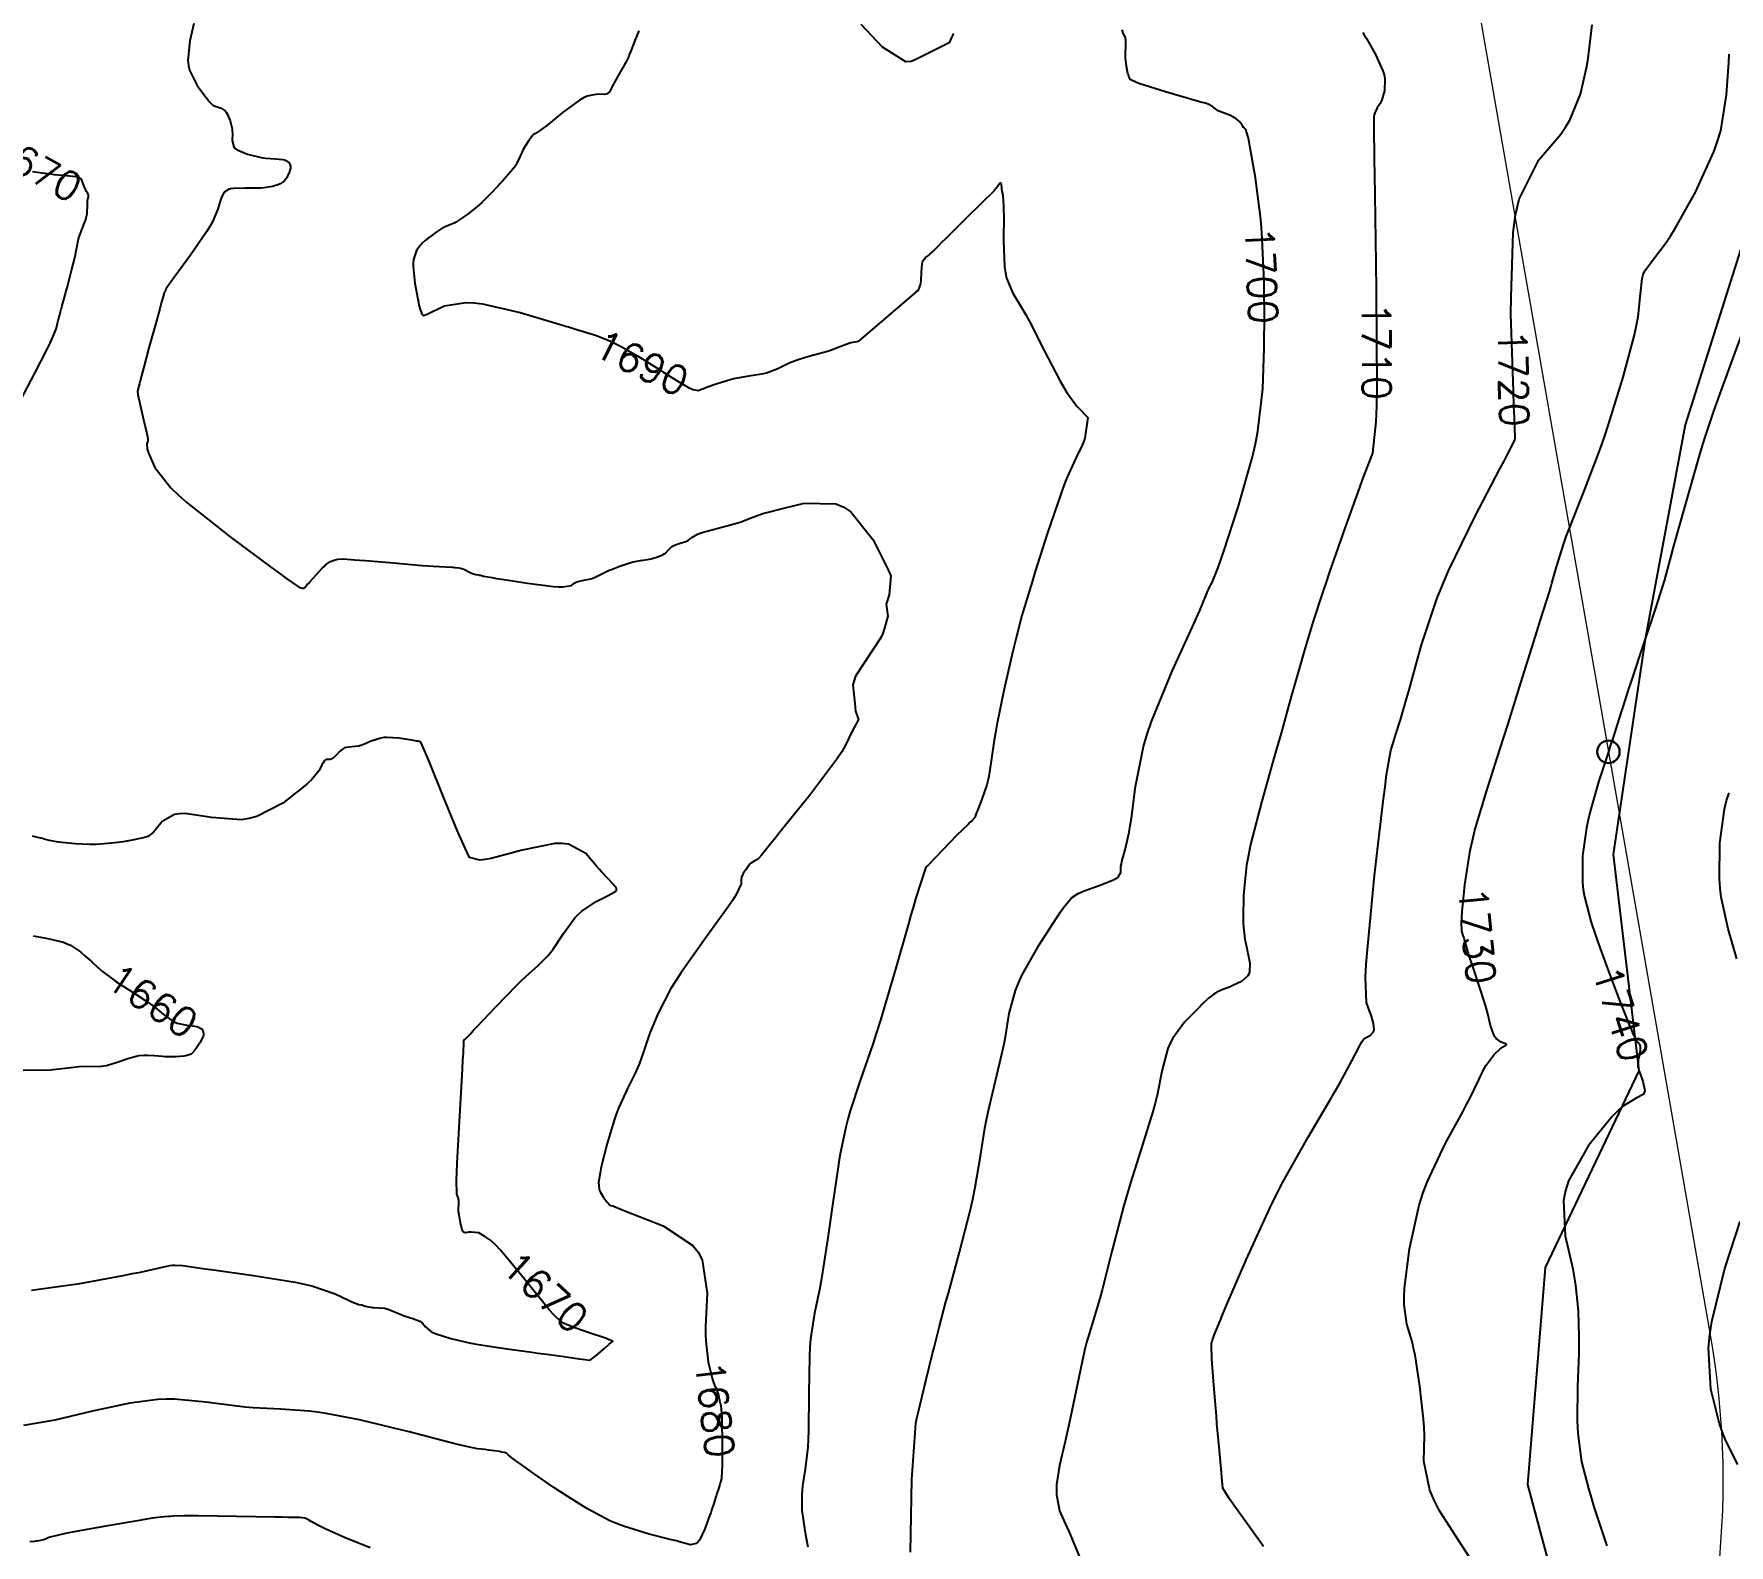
# Model space of a CAD drawing. Header units: metres. Extents: x 837477 to 838477, y 1189014 to 1191014.
# Drawn here: x 837882.6 to 838108.3, y 1190212.8 to 1190414 of the extents above; entities that cross this region are included whole.
import ezdxf

# ---------------------------------------------------------------- set-up
doc = ezdxf.new("R2010")
doc.units = ezdxf.units.M
doc.header["$LTSCALE"] = 0.3
doc.layers.add('COTAS 10', color=1, linetype='Continuous')
doc.layers.add('LINEA_DE_CEROS', color=61, linetype='Continuous')
doc.layers.add('Linea_Tendencia', color=51, linetype='Continuous', lineweight=20)
doc.layers.add('PTOBLIGADO', color=90, linetype='Continuous', lineweight=30)
doc.styles.get("Standard").update_dxf_attribs({"font": 'simplex.shx'})

msp = doc.modelspace()

# ---------------------------------------------------------------- linework, layer by layer
at = {"layer": 'COTAS 10'}
for points, elevation in [([(837903.917, 1190415.369), (837903.359, 1190413.07), (837903.125, 1190410.456), (837903.2, 1190409.795), (837903.336, 1190409.162), (837904.334, 1190407.104), (837905.505, 1190405.565), (837905.75, 1190405.258), (837905.962, 1190405.004), (837906.442, 1190404.52), (837906.766, 1190404.367), (837906.879, 1190404.322), (837907.002, 1190404.277), (837907.53, 1190404.102), (837908.076, 1190403.734), (837908.211, 1190403.567), (837908.338, 1190403.371), (837908.738, 1190402.427), (837908.993, 1190401.336), (837909.029, 1190401.047), (837909.05, 1190400.763), (837909.001, 1190399.788), (837909.225, 1190398.939), (837909.418, 1190398.736), (837909.669, 1190398.546), (837911.046, 1190397.973), (837912.681, 1190397.582), (837913.093, 1190397.506), (837913.487, 1190397.446), (837914.765, 1190397.345), (837915.753, 1190397.262), (837915.965, 1190397.212), (837916.15, 1190397.151), (837916.595, 1190396.831), (837916.76, 1190396.39), (837916.769, 1190396.252), (837916.762, 1190396.107), (837916.604, 1190395.528), (837916.341, 1190394.973), (837916.268, 1190394.843), (837916.195, 1190394.725), (837915.931, 1190394.384), (837915.533, 1190394.114), (837915.376, 1190394.04), (837915.199, 1190393.966), (837914.388, 1190393.7), (837913.254, 1190393.502), (837912.872, 1190393.47), (837912.462, 1190393.448), (837910.736, 1190393.454), (837909.135, 1190393.409), (837908.802, 1190393.355), (837908.518, 1190393.283), (837907.894, 1190392.874), (837907.586, 1190392.212), (837907.502, 1190391.981), (837907.418, 1190391.729), (837907.119, 1190390.646), (837906.377, 1190388.97), (837906.014, 1190388.345), (837905.582, 1190387.65), (837903.453, 1190384.556), (837901.387, 1190381.697), (837900.995, 1190381.149), (837900.68, 1190380.708), (837900.195, 1190379.996), (837900.197, 1190379.965), (837900.191, 1190379.953), (837900.181, 1190379.939), (837900.12, 1190379.877), (837900.023, 1190379.703), (837899.992, 1190379.619), (837899.958, 1190379.519), (837899.816, 1190379.025), (837899.576, 1190378.139), (837899.48, 1190377.791), (837899.371, 1190377.398), (837898.871, 1190375.61), (837898.274, 1190373.457), (837898.104, 1190372.835), (837897.933, 1190372.202), (837897.298, 1190369.82), (837896.77, 1190367.81), (837896.665, 1190367.411), (837896.579, 1190367.08), (837896.418, 1190366.452), (837896.465, 1190365.962), (837896.509, 1190365.719), (837896.566, 1190365.428), (837896.887, 1190363.985), (837897.255, 1190362.432), (837897.343, 1190362.071), (837897.424, 1190361.74), (837897.666, 1190360.793), (837897.788, 1190360.129), (837897.793, 1190359.975), (837897.786, 1190359.836), (837897.659, 1190359.442), (837897.692, 1190358.772), (837897.786, 1190358.458), (837897.917, 1190358.088), (837898.697, 1190356.29), (837900.855, 1190353.555), (837901.854, 1190352.595), (837903.028, 1190351.548), (837908.721, 1190347.033), (837914.293, 1190342.906), (837915.392, 1190342.103), (837916.297, 1190341.447), (837917.962, 1190340.304), (837918.321, 1190340.194), (837918.404, 1190340.19), (837918.479, 1190340.196), (837918.69, 1190340.313), (837919.011, 1190340.681), (837919.155, 1190340.846), (837919.324, 1190341.038), (837920.134, 1190341.958), (837921.025, 1190342.902), (837921.245, 1190343.109), (837921.453, 1190343.292), (837922.109, 1190343.755), (837922.725, 1190343.996), (837922.908, 1190344.039), (837923.097, 1190344.072), (837923.823, 1190344.104), (837925.31, 1190343.999), (837925.979, 1190343.946), (837926.758, 1190343.882), (837930.502, 1190343.562), (837934.283, 1190343.243), (837935.087, 1190343.18), (837935.785, 1190343.128), (837937.428, 1190343.029), (837938.275, 1190342.995), (837938.471, 1190342.983), (837938.651, 1190342.971), (837939.16, 1190342.917), (837939.578, 1190342.813), (837939.7, 1190342.769), (837939.825, 1190342.717), (837940.767, 1190342.233), (837940.891, 1190342.182), (837941.012, 1190342.138), (837941.428, 1190342.037), (837941.829, 1190341.971), (837941.941, 1190341.948), (837942.053, 1190341.924), (837942.462, 1190341.823), (837943.613, 1190341.609), (837944.193, 1190341.513), (837944.887, 1190341.402), (837948.336, 1190340.871), (837951.778, 1190340.441), (837952.466, 1190340.393), (837953.04, 1190340.377), (837954.157, 1190340.578), (837954.64, 1190340.929), (837954.814, 1190341.007), (837955.005, 1190341.077), (837955.839, 1190341.263), (837956.755, 1190341.459), (837956.997, 1190341.535), (837957.234, 1190341.62), (837958.05, 1190342.009), (837958.922, 1190342.459), (837959.194, 1190342.583), (837959.479, 1190342.707), (837960.621, 1190343.155), (837961.79, 1190343.537), (837962.093, 1190343.62), (837962.386, 1190343.693), (837963.371, 1190343.876), (837964.277, 1190344.021), (837964.522, 1190344.071), (837964.763, 1190344.125), (837965.612, 1190344.357), (837966.345, 1190344.66), (837966.514, 1190344.76), (837966.668, 1190344.867), (837967.102, 1190345.309), (837967.542, 1190345.741), (837967.7, 1190345.841), (837967.875, 1190345.933), (837968.637, 1190346.193), (837969.4, 1190346.436), (837969.576, 1190346.517), (837969.735, 1190346.604), (837970.181, 1190346.967), (837970.931, 1190347.402), (837971.282, 1190347.535), (837971.695, 1190347.673), (837973.705, 1190348.214), (837975.831, 1190348.769), (837976.316, 1190348.914), (837976.758, 1190349.057), (837977.981, 1190349.543), (837979.645, 1190350.131), (837980.364, 1190350.336), (837981.195, 1190350.561), (837985.131, 1190351.528), (837989.383, 1190351.439), (837990.414, 1190350.998), (837991.381, 1190350.376), (837994.345, 1190346.626), (837996.319, 1190342.637), (837996.662, 1190341.864), (837996.477, 1190339.313), (837996.052, 1190338.075), (837996.302, 1190336.459), (837995.778, 1190334.755), (837995.604, 1190334.187), (837995.385, 1190333.663), (837991.999, 1190328.476), (837991.814, 1190327.895), (837991.647, 1190327.332), (837991.876, 1190324.853), (837991.973, 1190323.837), (837992.36, 1190322.725), (837991.49, 1190321.08), (837990.624, 1190319.226), (837990.139, 1190318.401), (837989.499, 1190317.427), (837985.894, 1190312.655), (837982.1, 1190307.93), (837981.34, 1190306.985), (837980.707, 1190306.198), (837979.467, 1190304.666), (837979.063, 1190304.233), (837978.955, 1190304.139), (837978.849, 1190304.055), (837978.483, 1190303.843), (837978.149, 1190303.659), (837978.063, 1190303.593), (837977.981, 1190303.52), (837977.711, 1190303.201), (837977.455, 1190302.828), (837977.383, 1190302.72), (837977.309, 1190302.611), (837977.038, 1190302.204), (837976.824, 1190301.74), (837976.787, 1190301.595), (837976.759, 1190301.443), (837976.739, 1190300.835), (837976.043, 1190299.332), (837975.589, 1190298.616), (837975.021, 1190297.77), (837972.027, 1190293.63), (837968.788, 1190289.062), (837968.066, 1190287.946), (837967.419, 1190286.894), (837965.714, 1190283.63), (837964.67, 1190281.094), (837964.44, 1190280.5), (837964.236, 1190279.953), (837963.713, 1190278.37), (837963.177, 1190276.861), (837962.965, 1190276.36), (837962.726, 1190275.823), (837961.63, 1190273.588), (837960.438, 1190270.967), (837960.138, 1190270.188), (837959.851, 1190269.386), (837958.923, 1190266.295), (837958.235, 1190263.522), (837958.1, 1190262.92), (837957.988, 1190262.39), (837957.784, 1190261.077), (837957.856, 1190260.257), (837957.918, 1190260.038), (837957.999, 1190259.823), (837958.443, 1190259.076), (837958.909, 1190258.489), (837959.003, 1190258.375), (837959.081, 1190258.281), (837959.239, 1190258.117), (837959.339, 1190258.077), (837959.381, 1190258.061), (837959.43, 1190258.043), (837959.657, 1190257.964), (837960.851, 1190257.499), (837961.508, 1190257.238), (837962.308, 1190256.921), (837966.376, 1190255.299), (837970.314, 1190252.717), (837971.032, 1190251.795), (837971.587, 1190250.782), (837972.247, 1190246.376), (837972.025, 1190241.935), (837972.025, 1190241.608), (837972.025, 1190240.901), (837972.051, 1190239.951), (837972.366, 1190237.227), (837972.803, 1190235.409), (837972.905, 1190235.03), (837972.999, 1190234.706), (837973.272, 1190233.986), (837973.476, 1190233.58), (837973.526, 1190233.454), (837973.574, 1190233.322), (837973.723, 1190232.793), (837973.853, 1190232.234), (837973.923, 1190231.932), (837974.045, 1190231.402), (837974.147, 1190230.337), (837974.168, 1190229.85), (837974.186, 1190229.28), (837974.227, 1190226.526), (837974.227, 1190223.78), (837974.219, 1190223.214), (837974.208, 1190222.734), (837974.139, 1190221.702), (837974.022, 1190221.197), (837973.982, 1190221.049), (837973.937, 1190220.896), (837973.745, 1190220.314), (837973.524, 1190219.667), (837973.462, 1190219.473), (837973.399, 1190219.274), (837973.165, 1190218.502), (837972.832, 1190217.47), (837972.706, 1190217.106), (837972.566, 1190216.709), (837971.936, 1190214.995), (837971.2, 1190213.489), (837970.992, 1190213.224), (837970.782, 1190213.024), (837970.009, 1190212.848), (837968.688, 1190213.221), (837968.133, 1190213.366), (837967.495, 1190213.53), (837964.504, 1190214.275), (837961.088, 1190215.325), (837960.181, 1190215.681), (837959.291, 1190216.065), (837956.219, 1190217.69), (837953.345, 1190219.494), (837952.58, 1190219.993), (837951.828, 1190220.49), (837949.223, 1190222.281), (837947.168, 1190223.754), (837946.763, 1190224.051), (837946.428, 1190224.3), (837945.81, 1190224.8), (837945.63, 1190224.965), (837945.571, 1190225.002), (837945.509, 1190225.036), (837945.251, 1190225.13), (837944.877, 1190225.208), (837944.742, 1190225.231), (837944.593, 1190225.256), (837943.94, 1190225.352), (837943.142, 1190225.46), (837942.901, 1190225.492), (837942.651, 1190225.526), (837941.679, 1190225.653), (837940.203, 1190225.935), (837939.636, 1190226.065), (837939.001, 1190226.219), (837936.134, 1190226.961), (837932.555, 1190227.888), (837931.472, 1190228.158), (837930.347, 1190228.433), (837925.951, 1190229.473), (837921.513, 1190230.351), (837920.363, 1190230.523), (837919.246, 1190230.665), (837915.5, 1190230.924), (837911.822, 1190231.101), (837910.749, 1190231.193), (837909.653, 1190231.302), (837905.5, 1190231.848), (837901.328, 1190232.235), (837900.221, 1190232.243), (837899.134, 1190232.21), (837895.383, 1190231.732), (837891.65, 1190230.918), (837890.575, 1190230.673), (837889.481, 1190230.419), (837885.383, 1190229.429), (837881.22, 1190228.727)], 1680), ([(837963.137, 1190414.407), (837962.625, 1190413.133), (837962.117, 1190411.838), (837962.009, 1190411.566), (837961.916, 1190411.33), (837961.7, 1190410.789), (837961.447, 1190410.283), (837961.331, 1190410.07), (837961.194, 1190409.825), (837960.534, 1190408.677), (837959.862, 1190407.494), (837959.718, 1190407.228), (837959.592, 1190406.988), (837959.291, 1190406.344), (837958.93, 1190405.999), (837958.766, 1190405.949), (837958.575, 1190405.918), (837957.656, 1190405.968), (837956.266, 1190405.695), (837955.778, 1190405.461), (837955.245, 1190405.157), (837952.947, 1190403.484), (837950.827, 1190401.772), (837950.405, 1190401.444), (837950.056, 1190401.178), (837949.394, 1190400.743), (837949.138, 1190400.586), (837949.044, 1190400.496), (837948.94, 1190400.386), (837948.482, 1190399.817), (837947.991, 1190399.068), (837947.866, 1190398.844), (837947.746, 1190398.612), (837947.352, 1190397.714), (837946.901, 1190396.778), (837946.745, 1190396.522), (837946.576, 1190396.268), (837945.854, 1190395.365), (837944.98, 1190394.41), (837944.715, 1190394.123), (837944.441, 1190393.827), (837943.367, 1190392.679), (837942.193, 1190391.518), (837941.855, 1190391.213), (837941.511, 1190390.916), (837940.223, 1190389.907), (837939.062, 1190389.111), (837938.798, 1190388.95), (837938.559, 1190388.814), (837937.906, 1190388.535), (837937.343, 1190388.319), (837937.161, 1190388.223), (837936.968, 1190388.112), (837936.179, 1190387.578), (837935.425, 1190387.024), (837935.254, 1190386.899), (837935.1, 1190386.787), (837934.679, 1190386.486), (837934.313, 1190386.147), (837934.193, 1190386.011), (837934.065, 1190385.857), (837933.535, 1190385.148), (837933.149, 1190383.978), (837933.112, 1190383.533), (837933.106, 1190383.036), (837933.335, 1190380.804), (837933.708, 1190378.683), (837933.793, 1190378.256), (837933.869, 1190377.898), (837934.077, 1190377.184), (837934.193, 1190376.969), (837934.212, 1190376.925), (837934.225, 1190376.888), (837934.224, 1190376.814), (837934.209, 1190376.773), (837934.213, 1190376.758), (837934.221, 1190376.741), (837934.279, 1190376.665), (837934.36, 1190376.591), (837934.382, 1190376.575), (837934.403, 1190376.561), (837934.48, 1190376.525), (837934.957, 1190376.704), (837935.231, 1190376.824), (837935.566, 1190376.975), (837937.288, 1190377.778), (837940.125, 1190378.252), (837941.163, 1190378.197), (837942.31, 1190378.061), (837947.364, 1190376.893), (837952.406, 1190375.397), (837953.545, 1190375.054), (837953.798, 1190374.978), (837954.574, 1190374.742), (837957.364, 1190373.87), (837959.481, 1190373.039), (837960.087, 1190372.753), (837960.7, 1190372.442), (837962.983, 1190371.117), (837965.21, 1190369.705), (837965.788, 1190369.339), (837966.35, 1190368.985), (837968.24, 1190367.796), (837969.743, 1190366.924), (837970.061, 1190366.769), (837970.337, 1190366.651), (837970.832, 1190366.564), (837970.978, 1190366.537), (837971.598, 1190366.759), (837971.861, 1190366.853), (837972.163, 1190366.961), (837973.582, 1190367.467), (837975.291, 1190367.989), (837975.775, 1190368.108), (837976.265, 1190368.215), (837978.073, 1190368.508), (837979.738, 1190368.785), (837980.137, 1190368.882), (837980.509, 1190368.989), (837981.629, 1190369.449), (837982.602, 1190369.941), (837982.881, 1190370.067), (837983.164, 1190370.189), (837984.224, 1190370.593), (837985.325, 1190370.95), (837985.634, 1190371.043), (837985.946, 1190371.132), (837987.091, 1190371.43), (837988.248, 1190371.751), (837988.568, 1190371.855), (837988.888, 1190371.964), (837990.039, 1190372.414), (837991.106, 1190372.816), (837991.372, 1190372.895), (837991.625, 1190372.962), (837992.432, 1190373.088), (838000.35, 1190379.884)], 1690), ([(838005.017, 1190414.034), (838004.855, 1190413.701), (838004.719, 1190413.418), (838004.441, 1190412.82), (838000, 1190410.595), (837999.397, 1190410.325), (837998.668, 1190410.277), (837995.563, 1190412.207), (837992.751, 1190415.227)], 1700), ([(837999.317, 1190211.863), (837999.459, 1190221.528), (838000, 1190228.989), (838000.112, 1190229.504), (838000.357, 1190230.596), (838001.33, 1190234.669), (838002.238, 1190238.301), (838002.443, 1190239.115), (838002.627, 1190239.846), (838003.122, 1190241.792), (838003.755, 1190244.179), (838004.026, 1190245.187), (838004.339, 1190246.347), (838005.816, 1190251.792), (838007.311, 1190257.668), (838007.636, 1190259.1), (838007.922, 1190260.447), (838008.631, 1190264.606), (838009.212, 1190268.335), (838009.418, 1190269.41), (838009.642, 1190270.503), (838010.613, 1190274.606), (838011.561, 1190278.55), (838011.771, 1190279.542), (838011.958, 1190280.492), (838012.444, 1190283.563), (838013.262, 1190286.667), (838013.658, 1190287.637), (838014.127, 1190288.656), (838016.437, 1190292.736), (838018.791, 1190296.37), (838019.289, 1190297.108), (838019.72, 1190297.73), (838020.718, 1190299.004), (838021.631, 1190299.568), (838022.007, 1190299.741), (838022.437, 1190299.921), (838024.436, 1190300.633), (838026.305, 1190301.358), (838026.652, 1190301.545), (838026.926, 1190301.727), (838027.299, 1190302.339), (838027.32, 1190303.152), (838027.371, 1190303.461), (838027.442, 1190303.807), (838027.859, 1190305.358), (838028.403, 1190307.744), (838028.553, 1190308.616), (838028.702, 1190309.579), (838029.24, 1190313.821), (838030.316, 1190319.119), (838030.806, 1190320.749), (838031.378, 1190322.448), (838034.135, 1190329.173), (838036.829, 1190335.078), (838037.362, 1190336.26), (838037.802, 1190337.246), (838038.619, 1190339.173), (838038.875, 1190339.844), (838038.961, 1190340.037), (838039.054, 1190340.235), (838039.445, 1190340.976), (838040.244, 1190342.975), (838040.595, 1190343.964), (838041.001, 1190345.143), (838042.933, 1190350.976), (838044.83, 1190357.694), (838045.213, 1190359.431), (838045.535, 1190361.114), (838046.185, 1190366.748), (838046.365, 1190372.148), (838046.39, 1190373.684), (838046.391, 1190373.785), (838046.404, 1190375.237), (838046.366, 1190380.996), (838046.123, 1190386.69), (838046.008, 1190388.204), (838045.873, 1190389.69), (838045.478, 1190392.763), (838045.212, 1190394.829), (838044.532, 1190398.837), (838044.386, 1190399.611), (838044.257, 1190400.238), (838043.941, 1190401.288), (838043.742, 1190401.432), (838043.687, 1190401.489), (838043.633, 1190401.553), (838043.436, 1190401.843), (838043.233, 1190402.15), (838043.174, 1190402.225), (838043.114, 1190402.295), (838042.888, 1190402.512), (838042.653, 1190402.688), (838042.587, 1190402.733), (838042.52, 1190402.776), (838042.278, 1190402.919), (838042.032, 1190403.047), (838041.964, 1190403.082), (838041.895, 1190403.115), (838041.647, 1190403.231), (838041.374, 1190403.342), (838041.29, 1190403.372), (838041.202, 1190403.402), (838040.853, 1190403.509), (838040.477, 1190403.654), (838040.372, 1190403.708), (838040.266, 1190403.769), (838039.881, 1190404.038), (838039.498, 1190404.316), (838039.394, 1190404.382), (838039.291, 1190404.443), (838038.926, 1190404.623), (838038.581, 1190404.753), (838038.491, 1190404.782), (838038.402, 1190404.808), (838038.1, 1190404.877), (838037.181, 1190405.121), (838036.704, 1190405.257), (838036.13, 1190405.422), (838033.253, 1190406.269), (838030.395, 1190407.155), (838029.834, 1190407.345), (838029.372, 1190407.513), (838028.536, 1190407.919), (838028.349, 1190408.348), (838028.298, 1190408.529), (838028.246, 1190408.737), (838028.061, 1190409.712), (838027.931, 1190410.817), (838027.914, 1190411.107), (838027.905, 1190411.389), (838027.944, 1190412.349), (838027.959, 1190413.15), (838027.935, 1190413.332), (838027.899, 1190413.497), (838027.667, 1190413.949), (838027.455, 1190414.538)], 1700), ([(838059.523, 1190414.167), (838059.74, 1190413.802), (838059.988, 1190413.376), (838061.146, 1190411.325), (838062.17, 1190409.083), (838062.334, 1190408.536), (838062.446, 1190408.021), (838062.418, 1190406.43), (838062.041, 1190405.237), (838061.933, 1190404.973), (838061.824, 1190404.739), (838061.416, 1190404.133), (838061.092, 1190403.493), (838061.034, 1190403.237), (838060.991, 1190402.946), (838060.954, 1190401.61), (838061.042, 1190397.319), (838061.077, 1190395.165), (838061.117, 1190392.591), (838061.251, 1190383.495), (838061.304, 1190379.81), (838061.359, 1190367.053), (838061.316, 1190364.497), (838061.247, 1190362.362), (838060.792, 1190358.176), (838059.85, 1190355.774), (838059.475, 1190354.764), (838059.051, 1190353.605), (838057.109, 1190348.176), (838055.087, 1190342.382), (838054.613, 1190340.993), (838054.176, 1190339.698), (838052.906, 1190335.797), (838051.834, 1190332.262), (838051.521, 1190331.196), (838051.201, 1190330.093), (838049.987, 1190325.797), (838048.619, 1190320.899), (838048.201, 1190319.416), (838047.766, 1190317.877), (838046.055, 1190311.865), (838044.572, 1190306.066), (838044.281, 1190304.663), (838044.042, 1190303.347), (838043.611, 1190299.327), (838043.585, 1190296.331), (838043.602, 1190295.662), (838043.629, 1190295.062), (838043.814, 1190293.474), (838044.065, 1190292.297), (838044.134, 1190291.957), (838044.203, 1190291.61), (838044.451, 1190290.304), (838044.431, 1190289.11), (838044.332, 1190288.832), (838044.191, 1190288.579), (838043.344, 1190287.856), (838042.288, 1190287.343), (838042.016, 1190287.221), (838041.752, 1190287.108), (838040.874, 1190286.771), (838040.085, 1190286.426), (838039.878, 1190286.307), (838039.676, 1190286.178), (838038.988, 1190285.628), (838038.099, 1190284.762), (838037.77, 1190284.434), (838037.406, 1190284.067), (838035.792, 1190282.421), (838034.213, 1190280.299), (838033.87, 1190279.631), (838033.569, 1190278.929), (838032.821, 1190276.104), (838032.122, 1190272.715), (838031.85, 1190271.657), (838031.545, 1190270.547), (838030.162, 1190266.104), (838028.572, 1190261.048), (838028.137, 1190259.551), (838027.703, 1190258.011), (838026.155, 1190252.098), (838024.803, 1190246.799), (838024.494, 1190245.646), (838024.213, 1190244.63), (838023.43, 1190242.098), (838022.744, 1190239.769), (838022.524, 1190238.882), (838022.289, 1190237.889), (838021.333, 1190233.43), (838020.362, 1190228.766), (838020.119, 1190227.645), (838019.888, 1190226.597), (838019.144, 1190223.43), (838018.737, 1190220.869), (838018.716, 1190220.205), (838018.737, 1190219.56), (838019.144, 1190217.39), (838020.304, 1190214.791), (838020.323, 1190214.755), (838022.708, 1190208.994)], 1710), ([(838046.295, 1190212.611), (838042.908, 1190217.328), (838042.258, 1190218.256), (838041.733, 1190219.02), (838040.878, 1190220.413), (838040.782, 1190221.377), (838040.736, 1190221.87), (838040.681, 1190222.461), (838040.413, 1190225.413), (838040.098, 1190229.014), (838040.014, 1190230.014), (838039.931, 1190231.015), (838039.642, 1190234.642), (838039.428, 1190237.621), (838039.392, 1190238.214), (838039.367, 1190238.705), (838039.357, 1190239.642), (838039.447, 1190239.988), (838039.483, 1190240.106), (838039.524, 1190240.235), (838039.715, 1190240.782), (838040.503, 1190242.687), (838040.92, 1190243.672), (838041.425, 1190244.856), (838043.966, 1190250.782), (838047.123, 1190257.682), (838048.015, 1190259.48), (838048.915, 1190261.23), (838052.228, 1190267.14), (838055.167, 1190272.095), (838055.831, 1190273.241), (838056.43, 1190274.29), (838058.052, 1190277.266), (838059.03, 1190279.147), (838059.223, 1190279.506), (838059.383, 1190279.796), (838059.681, 1190280.257), (838059.857, 1190280.327), (838059.94, 1190280.369), (838060.038, 1190280.422), (838060.515, 1190280.693), (838060.929, 1190281.136), (838060.988, 1190281.296), (838061.022, 1190281.472), (838060.944, 1190282.246), (838060.658, 1190283.209), (838060.561, 1190283.504), (838060.457, 1190283.813), (838060.018, 1190285.034), (838059.885, 1190288.423), (838059.974, 1190290.099), (838060.116, 1190292.094), (838061.085, 1190301.962), (838062.219, 1190311.788), (838062.466, 1190313.757), (838062.684, 1190315.399), (838063.231, 1190318.613), (838063.645, 1190319.896), (838063.78, 1190320.32), (838063.923, 1190320.775), (838064.512, 1190322.668), (838065.337, 1190325.473), (838065.629, 1190326.502), (838065.948, 1190327.641), (838067.332, 1190332.668), (838069.377, 1190338.79), (838070.114, 1190340.619), (838070.925, 1190342.506), (838074.471, 1190349.807), (838077.723, 1190356.013), (838078.349, 1190357.211), (838078.856, 1190358.182), (838079.698, 1190359.807), (838079.75, 1190359.965), (838079.76, 1190360.01), (838079.768, 1190360.057), (838079.778, 1190360.235), (838079.688, 1190362.869), (838079.632, 1190364.465), (838079.562, 1190366.436), (838079.199, 1190376.684), (838079.263, 1190378.959), (838079.502, 1190387.56), (838079.852, 1190389.927), (838080.318, 1190392.014), (838082.961, 1190397.227), (838085.873, 1190400.629), (838086.507, 1190401.575), (838087.067, 1190402.523), (838088.469, 1190405.959), (838089.265, 1190409.471), (838089.443, 1190410.466), (838089.602, 1190411.471), (838090.026, 1190415.181)], 1720), ([(838073.674, 1190211.261), (838069.735, 1190217.373), (838069.003, 1190218.807), (838068.427, 1190220.129), (838067.642, 1190223.968), (838067.702, 1190227.393), (838067.658, 1190228.453), (838067.589, 1190229.561), (838067.118, 1190233.968), (838066.462, 1190238.11), (838066.275, 1190239.052), (838066.087, 1190239.903), (838065.387, 1190242.238), (838065.002, 1190244.837), (838065.013, 1190245.856), (838065.073, 1190247.005), (838065.713, 1190252.238), (838067.031, 1190258.081), (838067.519, 1190259.616), (838068.06, 1190261.114), (838070.458, 1190266.225), (838072.817, 1190270.496), (838073.333, 1190271.466), (838073.79, 1190272.342), (838074.945, 1190274.737), (838075.727, 1190276.345), (838075.949, 1190276.725), (838076.173, 1190277.077), (838076.999, 1190278.116), (838077.74, 1190278.823), (838077.91, 1190278.967), (838078.065, 1190279.088), (838078.498, 1190279.336), (838078.616, 1190279.464), (838078.573, 1190279.51), (838078.496, 1190279.559), (838077.944, 1190279.776), (838077.26, 1190280.263), (838077.1, 1190280.484), (838076.952, 1190280.743), (838076.526, 1190281.986), (838076.13, 1190283.556), (838076.002, 1190284.021), (838075.866, 1190284.499), (838075.477, 1190285.775), (838075.306, 1190286.332), (838074.741, 1190288.078), (838074.601, 1190288.5), (838074.469, 1190288.896), (838074.054, 1190290.106), (838073.708, 1190291.132), (838073.619, 1190291.411), (838073.534, 1190291.688), (838073.251, 1190292.673), (838073.006, 1190293.549), (838072.944, 1190293.757), (838072.884, 1190293.95), (838072.689, 1190294.524), (838072.64, 1190295.764), (838072.673, 1190296.377), (838072.725, 1190297.107), (838073.079, 1190300.718), (838073.719, 1190304.694), (838073.814, 1190305.285), (838074.107, 1190306.619), (838074.437, 1190307.982), (838075.952, 1190313.151), (838077.767, 1190318.741), (838078.286, 1190320.369), (838078.813, 1190322.032), (838080.778, 1190328.325), (838082.484, 1190333.825), (838082.848, 1190334.988), (838083.164, 1190335.994), (838083.914, 1190338.325), (838084.392, 1190339.847), (838084.538, 1190340.342), (838084.689, 1190340.87), (838085.283, 1190343.044), (838086.226, 1190346.028), (838086.598, 1190347.067), (838087.018, 1190348.197), (838088.932, 1190353.044), (838091.09, 1190358.695), (838091.663, 1190360.331), (838092.226, 1190361.999), (838094.17, 1190368.282), (838095.662, 1190373.929), (838095.94, 1190375.197), (838096.159, 1190376.336), (838096.463, 1190379.379), (838096.679, 1190381.43), (838096.843, 1190381.944), (838097.052, 1190382.434), (838098.182, 1190384.009), (838099.911, 1190386.239), (838100.497, 1190387.142), (838101.13, 1190388.169), (838103.806, 1190392.912), (838106.253, 1190398.276), (838106.742, 1190399.696), (838107.148, 1190401.087), (838107.935, 1190405.871), (838108.209, 1190410.202), (838108.292, 1190411.307)], 1730), ([(837880.877, 1190365.276), (837882.703, 1190368.721), (837884.431, 1190372.134), (837884.771, 1190372.833), (837885.052, 1190373.424), (837885.567, 1190374.67), (837885.712, 1190375.279), (837885.759, 1190375.468), (837885.809, 1190375.667), (837886.014, 1190376.461), (837886.248, 1190377.335), (837886.316, 1190377.584), (837886.385, 1190377.837), (837886.646, 1190378.775), (837886.963, 1190379.93), (837887.067, 1190380.319), (837887.179, 1190380.737), (837887.642, 1190382.499), (837888.062, 1190384.191), (837888.147, 1190384.565), (837888.217, 1190384.898), (837888.358, 1190385.764), (837888.494, 1190386.478), (837888.562, 1190386.716), (837888.643, 1190386.971), (837889.044, 1190388.039), (837889.439, 1190389.064), (837889.515, 1190389.293), (837889.578, 1190389.497), (837889.685, 1190390.033), (837889.735, 1190391.279), (837889.77, 1190391.795), (837889.783, 1190391.908), (837889.799, 1190392.01), (837889.867, 1190392.273), (837889.901, 1190392.453), (837889.895, 1190392.503), (837889.881, 1190392.553), (837889.775, 1190392.736), (837889.614, 1190392.992), (837889.566, 1190393.089), (837889.516, 1190393.198), (837889.325, 1190393.684), (837888.974, 1190394.664), (837888.62, 1190394.856), (837888.423, 1190394.903), (837888.184, 1190394.948), (837886.963, 1190395.09), (837885.358, 1190395.25), (837884.876, 1190395.306), (837884.378, 1190395.368), (837882.445, 1190395.634)], 1670), ([(838000, 1190379.7), (838000.35, 1190379.884), (838000.626, 1190380.606), (838000.677, 1190380.855), (838000.717, 1190381.125), (838000.77, 1190382.274), (838000.838, 1190383.359), (838000.887, 1190383.588), (838000.95, 1190383.786), (838001.288, 1190384.244), (838001.69, 1190384.513), (838001.794, 1190384.593), (838001.893, 1190384.676), (838002.224, 1190384.991), (838003.066, 1190385.842), (838003.489, 1190386.262), (838003.993, 1190386.761), (838006.498, 1190389.229), (838008.95, 1190391.641), (838009.421, 1190392.105), (838009.802, 1190392.481), (838010.43, 1190393.101), (838010.467, 1190393.143), (838010.476, 1190393.153), (838010.484, 1190393.163), (838010.511, 1190393.194), (838010.593, 1190393.312), (838010.636, 1190393.376), (838010.689, 1190393.454), (838010.955, 1190393.848), (838011.216, 1190394.158), (838011.266, 1190394.183), (838011.307, 1190394.181), (838011.372, 1190393.952), (838011.404, 1190393.483), (838011.424, 1190393.33), (838011.448, 1190393.166), (838011.575, 1190392.492), (838011.686, 1190391.12), (838011.701, 1190390.516), (838011.708, 1190389.816), (838011.679, 1190386.482), (838011.826, 1190382.995), (838011.945, 1190382.199), (838012.098, 1190381.476), (838012.935, 1190379.477), (838014.224, 1190377.366), (838014.663, 1190376.573), (838015.137, 1190375.689), (838017.143, 1190371.741), (838019.167, 1190367.859), (838019.652, 1190367.016), (838020.104, 1190366.275), (838021.463, 1190364.436), (838022.927, 1190362.927), (838022.519, 1190360.172), (838022.374, 1190359.763), (838022.201, 1190359.331), (838021.339, 1190357.588), (838020.121, 1190354.905), (838019.723, 1190353.882), (838019.3, 1190352.737), (838017.555, 1190347.588), (838015.865, 1190342.284), (838015.477, 1190341.042), (838015.123, 1190339.897), (838014.134, 1190336.58), (838013.303, 1190333.417), (838013.048, 1190332.37), (838012.784, 1190331.248), (838011.74, 1190326.58), (838010.803, 1190322.011), (838010.605, 1190320.952), (838010.435, 1190319.983), (838010.042, 1190317.229), (838009.719, 1190315.124), (838009.593, 1190314.564), (838009.45, 1190314.014), (838008.801, 1190312.111), (838008.198, 1190310.62), (838008.084, 1190310.33), (838007.993, 1190310.094), (838007.858, 1190309.682), (838007.494, 1190309.274), (838007.259, 1190309.04), (838006.966, 1190308.753), (838005.421, 1190307.28), (838001.718, 1190303.366), (838001.356, 1190303.047), (838000, 1190298.991), (837999.636, 1190297.686), (837999.359, 1190296.707), (837999.022, 1190295.518), (837997.302, 1190289.471), (837995.299, 1190282.69), (837994.784, 1190281.038), (837994.285, 1190279.483), (837992.622, 1190274.68), (837991.262, 1190270.612), (837990.954, 1190269.52), (837990.675, 1190268.443), (837989.913, 1190264.68), (837989.319, 1190260.767), (837989.146, 1190259.596), (837988.968, 1190258.386), (837988.296, 1190253.702), (837987.601, 1190249.168), (837987.41, 1190248.054), (837987.219, 1190247), (837986.534, 1190243.702), (837986.002, 1190240.288), (837985.907, 1190239.16), (837985.836, 1190237.953), (837985.77, 1190232.938), (837985.744, 1190228.04), (837985.699, 1190226.907), (837985.637, 1190225.871), (837985.274, 1190222.938), (837984.923, 1190220.701), (837984.869, 1190220.104), (837984.833, 1190219.517), (837984.858, 1190217.478), (837985.236, 1190214.743), (837985.422, 1190213.717), (837985.645, 1190212.575)], 1690), ([(838109.845, 1190373.767), (838108.181, 1190369.263), (838107.773, 1190368.15), (838107.386, 1190367.095), (838106.179, 1190363.767), (838104.956, 1190360.063), (838104.56, 1190358.771), (838104.14, 1190357.363), (838102.412, 1190351.317), (838100.84, 1190345.646), (838100.516, 1190344.475), (838100.241, 1190343.477), (838099.652, 1190341.317), (838099.06, 1190339.38), (838098.783, 1190338.524), (838098.457, 1190337.529), (838096.873, 1190332.779), (838095.211, 1190327.805), (838094.836, 1190326.668), (838094.498, 1190325.636), (838093.584, 1190322.779), (838092.77, 1190320.197), (838092.494, 1190319.339), (838092.197, 1190318.419), (838090.941, 1190314.578), (838089.758, 1190310.461), (838089.507, 1190309.367), (838089.288, 1190308.293), (838088.774, 1190304.578), (838088.763, 1190301.034), (838088.861, 1190300.067), (838089.004, 1190299.106), (838089.885, 1190295.689), (838090.482, 1190294.009), (838091.159, 1190292.102), (838091.548, 1190291.034), (838091.953, 1190289.933), (838093.551, 1190285.689), (838094.967, 1190282.069), (838095.258, 1190281.362), (838095.506, 1190280.783), (838096.037, 1190279.76), (838096.244, 1190279.572), (838096.288, 1190279.52), (838096.326, 1190279.468), (838096.415, 1190279.28), (838096.447, 1190279.064), (838096.45, 1190278.995), (838096.45, 1190278.921), (838096.426, 1190278.618), (838096.358, 1190278.225), (838096.329, 1190278.095), (838096.297, 1190277.955), (838096.146, 1190277.371), (838096.132, 1190276.548), (838096.186, 1190276.257), (838096.266, 1190275.938), (838096.275, 1190275.914), (838096.762, 1190274.561), (838097.029, 1190273.27), (838096.963, 1190273.006), (838096.837, 1190272.782), (838095.879, 1190272.314), (838094.085, 1190271.225), (838093.433, 1190270.612), (838092.713, 1190269.862), (838089.548, 1190266.026), (838086.881, 1190261.309), (838086.474, 1190260.003), (838086.211, 1190258.698), (838086.459, 1190253.987), (838087.445, 1190249.588), (838087.647, 1190248.48), (838087.819, 1190247.42), (838088.184, 1190243.987), (838088.272, 1190240.542), (838088.269, 1190239.474), (838088.255, 1190238.356), (838088.106, 1190233.909), (838088.05, 1190229.473), (838088.095, 1190228.363), (838088.165, 1190227.305), (838088.638, 1190223.909), (838089.546, 1190220.33), (838089.892, 1190219.156), (838090.278, 1190217.903), (838092.013, 1190212.716)], 1740), ([(837882.278, 1190246.735), (837888.731, 1190247.623), (837894.516, 1190248.707), (837895.745, 1190248.95), (837896.814, 1190249.167), (837899.328, 1190249.739), (837900.693, 1190250.035), (837901.037, 1190250.077), (837901.366, 1190250.101), (837902.431, 1190250.046), (837904.462, 1190249.739), (837905.4, 1190249.605), (837906.501, 1190249.45), (837911.834, 1190248.712), (837917.393, 1190247.804), (837918.636, 1190247.541), (837919.751, 1190247.273), (837922.711, 1190246.264), (837924.489, 1190245.414), (837924.859, 1190245.247), (837925.177, 1190245.109), (837925.882, 1190244.857), (837926.264, 1190244.779), (837926.376, 1190244.751), (837926.492, 1190244.721), (837926.937, 1190244.589), (837927.464, 1190244.471), (837927.631, 1190244.45), (837927.808, 1190244.433), (837928.525, 1190244.411), (837929.321, 1190244.337), (837929.547, 1190244.287), (837929.775, 1190244.225), (837930.623, 1190243.89), (837931.524, 1190243.495), (837931.787, 1190243.393), (837932.056, 1190243.295), (837933.075, 1190242.968), (837933.973, 1190242.614), (837934.165, 1190242.498), (837934.332, 1190242.375), (837934.735, 1190241.867), (837935.404, 1190241.291), (837935.74, 1190241.125), (837936.141, 1190240.957), (837938.135, 1190240.324), (837940.755, 1190239.714), (837941.551, 1190239.559), (837942.378, 1190239.41), (837945.62, 1190238.923), (837948.875, 1190238.497), (837949.71, 1190238.386), (837950.516, 1190238.278), (837953.19, 1190237.915), (837955.213, 1190237.633), (837955.61, 1190237.577), (837955.935, 1190237.53), (837956.519, 1190237.439), (837956.77, 1190237.545), (837956.886, 1190237.622), (837957.021, 1190237.721), (837957.677, 1190238.25), (837958.383, 1190238.851), (837958.55, 1190238.994), (837958.705, 1190239.128), (837959.162, 1190239.527), (837959.468, 1190239.8), (837959.528, 1190239.854), (837959.577, 1190239.898), (837959.662, 1190239.978), (837959.208, 1190240.154), (837958.916, 1190240.258), (837958.553, 1190240.386), (837956.641, 1190241.049), (837954.619, 1190241.76), (837954.186, 1190241.918), (837953.807, 1190242.059), (837952.899, 1190242.429), (837951.775, 1190243.512), (837951.261, 1190244.103), (837950.658, 1190244.82), (837947.75, 1190248.461), (837944.727, 1190252.082), (837944.052, 1190252.787), (837943.448, 1190253.362), (837942.627, 1190253.878), (837941.853, 1190254.364), (837940.885, 1190254.461), (837940.677, 1190254.467), (837940.494, 1190254.463), (837940.049, 1190254.373), (837939.779, 1190254.49), (837939.708, 1190254.618), (837939.637, 1190254.786), (837939.393, 1190255.739), (837939.21, 1190256.792), (837939.178, 1190257.024), (837939.154, 1190257.231), (837939.136, 1190257.763), (837939.163, 1190258.092), (837939.167, 1190258.172), (837939.171, 1190258.246), (837939.171, 1190258.471), (837939.164, 1190258.647), (837939.162, 1190258.691), (837939.16, 1190258.732), (837939.153, 1190258.863), (837939.115, 1190259.039), (837939.093, 1190259.108), (837939.067, 1190259.186), (837938.929, 1190259.543), (837938.882, 1190261.394), (837938.912, 1190262.414), (837938.961, 1190263.654), (837939.294, 1190269.965), (837939.657, 1190276.196), (837939.726, 1190277.386), (837939.781, 1190278.343), (837939.862, 1190279.868), (837939.856, 1190279.884), (837939.855, 1190279.892), (837939.855, 1190279.9), (837939.857, 1190279.94), (837939.861, 1190279.983), (837939.863, 1190280.005), (837939.865, 1190280.037), (837939.87, 1190280.064), (837939.874, 1190280.076), (837939.888, 1190280.095), (837939.905, 1190280.108), (837939.911, 1190280.111), (837939.916, 1190280.113), (837939.939, 1190280.118), (837939.962, 1190280.125), (837939.968, 1190280.128), (837939.975, 1190280.131), (837939.997, 1190280.149), (837940.022, 1190280.173), (837940.029, 1190280.181), (837940.038, 1190280.189), (837940.071, 1190280.222), (837940.713, 1190280.897), (837941.105, 1190281.31), (837941.591, 1190281.822), (837944.116, 1190284.485), (837946.881, 1190287.338), (837947.517, 1190287.968), (837948.097, 1190288.53), (837949.722, 1190289.981), (837951.007, 1190291.242), (837951.372, 1190291.683), (837951.741, 1190292.164), (837953.108, 1190294.232), (837954.62, 1190296.3), (837955.081, 1190296.781), (837955.56, 1190297.222), (837957.443, 1190298.481), (837959.068, 1190299.302), (837959.384, 1190299.468), (837959.642, 1190299.605), (837960.091, 1190299.878), (837960.147, 1190299.98), (837960.157, 1190300.011), (837960.165, 1190300.043), (837960.172, 1190300.165), (837960.147, 1190300.289), (837960.134, 1190300.322), (837960.119, 1190300.353), (837960.042, 1190300.46), (837959.832, 1190300.682), (837959.732, 1190300.786), (837959.614, 1190300.909), (837959.037, 1190301.506), (837958.158, 1190302.46), (837957.85, 1190302.808), (837957.513, 1190303.193), (837956.064, 1190304.882), (837953.772, 1190306.122), (837952.905, 1190306.224), (837951.936, 1190306.22), (837947.599, 1190305.331), (837943.489, 1190304.221), (837942.663, 1190304.077), (837941.973, 1190304.005), (837940.611, 1190304.334), (837939.782, 1190306.07), (837939.428, 1190306.885), (837939.021, 1190307.843), (837937.103, 1190312.511), (837935.268, 1190317.031), (837934.913, 1190317.896), (837934.624, 1190318.595), (837934.134, 1190319.724), (837934.057, 1190319.76), (837934.028, 1190319.769), (837933.996, 1190319.778), (837933.852, 1190319.805), (837933.703, 1190319.827), (837933.668, 1190319.833), (837933.635, 1190319.837), (837933.535, 1190319.852), (837933.128, 1190319.918), (837932.901, 1190319.955), (837932.624, 1190320.001), (837931.211, 1190320.233), (837929.588, 1190320.344), (837929.178, 1190320.314), (837928.786, 1190320.256), (837927.513, 1190319.826), (837926.411, 1190319.344), (837926.127, 1190319.255), (837925.852, 1190319.184), (837924.935, 1190319.086), (837924.162, 1190319.007), (837923.978, 1190318.948), (837923.807, 1190318.874), (837923.296, 1190318.47), (837922.908, 1190318.027), (837922.813, 1190317.927), (837922.724, 1190317.837), (837922.45, 1190317.592), (837922.204, 1190317.451), (837922.132, 1190317.426), (837922.059, 1190317.407), (837921.785, 1190317.386), (837921.536, 1190317.376), (837921.479, 1190317.362), (837921.427, 1190317.345), (837921.284, 1190317.243), (837921.108, 1190316.962), (837921.036, 1190316.83), (837920.954, 1190316.676), (837920.572, 1190315.924), (837919.561, 1190314.713), (837919.082, 1190314.268), (837918.516, 1190313.776), (837915.754, 1190311.606), (837912.276, 1190309.803), (837911.258, 1190309.542), (837910.217, 1190309.386), (837906.262, 1190309.684), (837902.751, 1190310.192), (837901.991, 1190310.168), (837901.322, 1190310.072), (837899.672, 1190309.132), (837898.742, 1190307.971), (837898.528, 1190307.736), (837898.332, 1190307.538), (837897.779, 1190307.138), (837897.201, 1190306.97), (837896.988, 1190306.919), (837896.753, 1190306.867), (837895.716, 1190306.662), (837894.494, 1190306.459), (837894.142, 1190306.407), (837893.785, 1190306.358), (837892.447, 1190306.196), (837890.942, 1190306.104), (837890.48, 1190306.099), (837889.998, 1190306.102), (837888.092, 1190306.188), (837886.336, 1190306.337), (837885.948, 1190306.38), (837885.603, 1190306.425), (837884.712, 1190306.594), (837883.987, 1190306.795), (837883.747, 1190306.86), (837883.489, 1190306.929), (837882.416, 1190307.212)], 1670), ([(838109.286, 1190290.845), (838108.137, 1190294.838), (838107.232, 1190299.052), (838107.087, 1190300.28), (838106.989, 1190301.534), (838107.017, 1190306.282), (838107.655, 1190310.808), (838107.94, 1190311.923), (838108.274, 1190312.977)], 1750), ([(837882.502, 1190293.943), (837884.46, 1190293.579), (837886.544, 1190293.063), (837887.036, 1190292.878), (837887.492, 1190292.673), (837888.833, 1190291.779), (837889.381, 1190291.283), (837889.953, 1190290.765), (837890.269, 1190290.485), (837890.589, 1190290.205), (837891.765, 1190289.197), (837893.114, 1190288.152), (837893.542, 1190287.848), (837893.994, 1190287.538), (837895.823, 1190286.367), (837897.646, 1190285.186), (837898.093, 1190284.87), (837898.517, 1190284.559), (837899.841, 1190283.475), (837901.027, 1190282.616), (837901.363, 1190282.446), (837901.703, 1190282.307), (837902.957, 1190282.05), (837904.053, 1190281.918), (837904.292, 1190281.857), (837904.504, 1190281.786), (837905.038, 1190281.44), (837905.204, 1190280.92), (837905.185, 1190280.739), (837905.136, 1190280.54), (837904.724, 1190279.69), (837904.178, 1190278.875), (837904.045, 1190278.7), (837903.919, 1190278.546), (837903.533, 1190278.17), (837903.021, 1190277.974), (837902.817, 1190277.934), (837902.586, 1190277.899), (837901.525, 1190277.824), (837900.336, 1190277.819), (837900.023, 1190277.829), (837899.718, 1190277.843), (837898.678, 1190277.935), (837897.75, 1190278.011), (837897.516, 1190278.015), (837897.292, 1190278.012), (837896.565, 1190277.941), (837895.725, 1190277.735), (837895.428, 1190277.646), (837895.105, 1190277.544), (837893.707, 1190277.063), (837892.275, 1190276.63), (837891.928, 1190276.559), (837891.604, 1190276.508), (837890.618, 1190276.502), (837889.208, 1190276.51), (837888.617, 1190276.469), (837887.94, 1190276.409), (837884.77, 1190276.035), (837881.181, 1190275.988)], 1660), ([(838109.449, 1190223.555), (838107.784, 1190226.782), (838107.381, 1190227.833), (838107.005, 1190228.951), (838105.856, 1190233.555), (838105.545, 1190239.089), (838105.695, 1190240.793), (838105.949, 1190242.572), (838107.719, 1190249.619), (838109.73, 1190255.876)], 1750), ([(837927.358, 1190212.45), (837923.945, 1190213.844), (837921.386, 1190214.993), (837920.865, 1190215.237), (837920.425, 1190215.449), (837919.515, 1190215.947), (837919.156, 1190216.19), (837919.065, 1190216.241), (837918.976, 1190216.286), (837918.685, 1190216.388), (837918.411, 1190216.438), (837918.333, 1190216.448), (837918.255, 1190216.457), (837917.969, 1190216.48), (837916.505, 1190216.511), (837915.685, 1190216.525), (837914.685, 1190216.542), (837909.576, 1190216.625), (837904.463, 1190216.694), (837903.461, 1190216.703), (837902.638, 1190216.707), (837901.157, 1190216.683), (837900.782, 1190216.636), (837900.656, 1190216.625), (837900.52, 1190216.615), (837899.949, 1190216.588), (837898.374, 1190216.383), (837897.606, 1190216.261), (837896.694, 1190216.112), (837892.198, 1190215.337), (837887.728, 1190214.521), (837886.832, 1190214.346), (837886.085, 1190214.192), (837884.618, 1190213.819), (837884.139, 1190213.618), (837884.014, 1190213.572), (837883.892, 1190213.531), (837883.479, 1190213.421), (837883.024, 1190213.346), (837882.875, 1190213.327), (837882.717, 1190213.31), (837882.066, 1190213.254)], 1690)]:
    msp.add_lwpolyline(points, dxfattribs=dict(at, elevation=elevation))
at = {"layer": 'LINEA_DE_CEROS'}
for points in [[(838111.178, 1190389.588), (838102.415, 1190361.943), (838097.092, 1190333.436), (838092.837, 1190304.75)], [(838092.837, 1190304.75), (838096.262, 1190275.953), (838083.789, 1190249.773), (838081.438, 1190220.868), (838088.84, 1190193.225)]]:
    msp.add_lwpolyline(points, dxfattribs=at)
at = {"layer": 'Linea_Tendencia', "elevation": 1705.277}
msp.add_lwpolyline([(838041.852, 1190952.651), (838036.737, 1190647.812, 0.0474482), (838038.405, 1190626.479), (838092.197, 1190318.419), (838105.747, 1190240.818, -0.6778981), (837927.014, 1190130.695), (837836.473, 1190198.006, 0.7491246), (837663.366, 1190067.336), (837745.668, 1189849.791, -0.1064509), (837752.758, 1189802.746), (837723.495, 1189335.311)], format="xyb", dxfattribs=at)
at = {"layer": 'PTOBLIGADO'}
msp.add_circle((838092.197, 1190318.419, 1740), 1.494, dxfattribs=at)

# ---------------------------------------------------------------- texts
at = {"layer": 'COTAS 10', "char_height": 3.8, "attachment_point": 7}
for s, insert, rotation in [('1670', (837876.207, 1190397.761, 1670), 330.69401), ('1700', (838043.792, 1190388.28, 1700), 272.75749), ('1710', (838059.34, 1190378.24, 1710), 270.58784), ('1690', (837956.82, 1190371.365, 1690), 333.718), ('1720', (838077.465, 1190374.63, 1720), 271.55533), ('1730', (838072.219, 1190300.287, 1730), 275.32505), ('1660', (837891.912, 1190287.311, 1660), 326.28929), ('1740', (838090.032, 1190289.184, 1740), 287.75514), ('1670', (837944.59, 1190249.506, 1670), 317.5295), ('1680', (837970.626, 1190237.168, 1680), 276.60217)]:
    msp.add_mtext(s, dxfattribs=dict(at, insert=insert, rotation=rotation))

doc.saveas('drawing.dxf')
